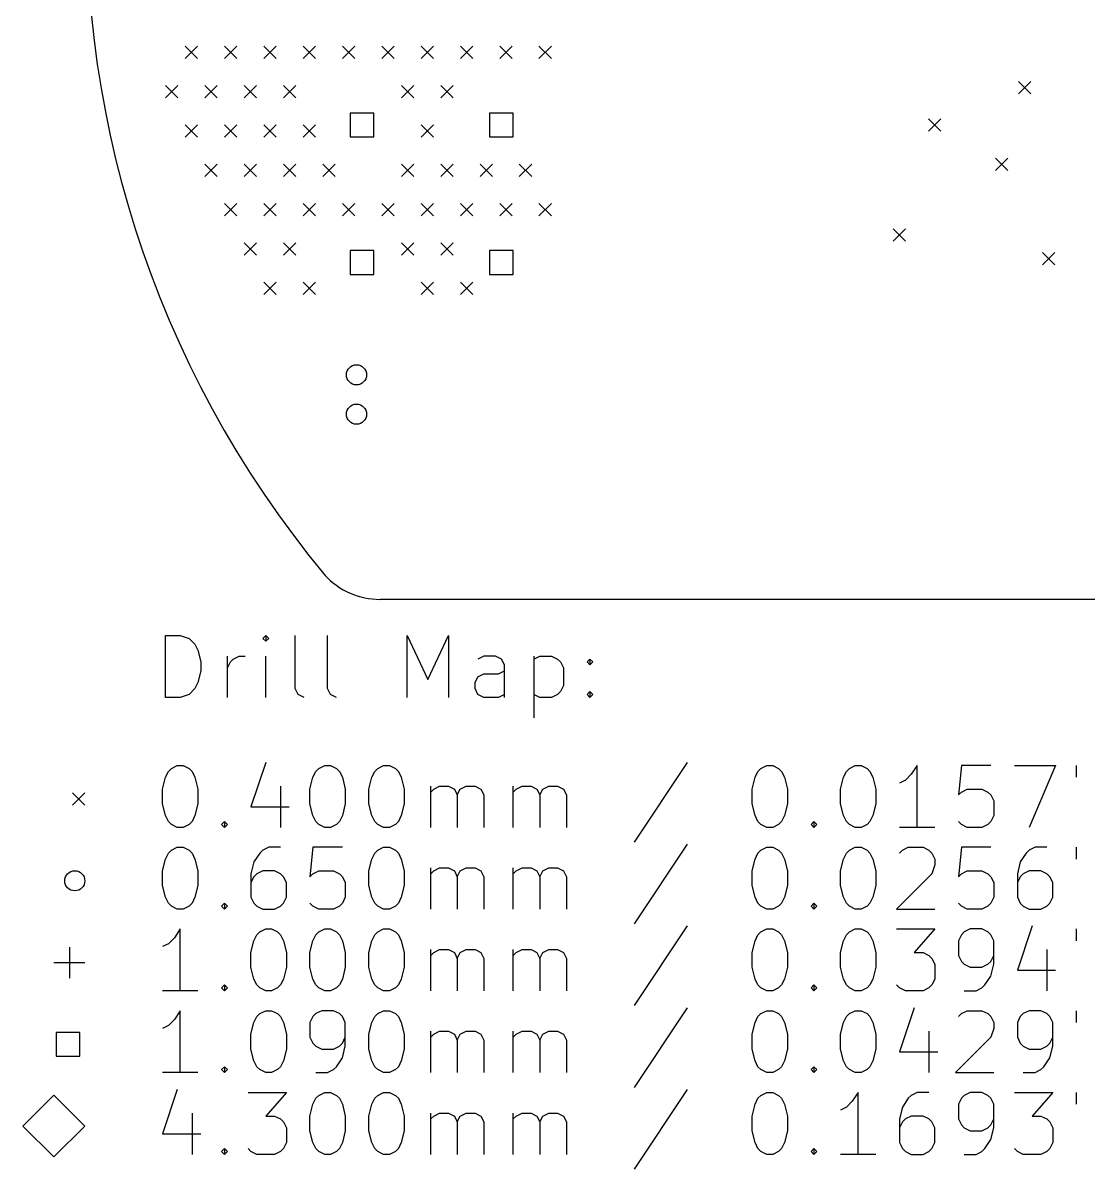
# Model space of a CAD drawing. Extents: x 113.9 to 183, y -111.9 to -37.6.
# Drawn here: x 113.94 to 148.35, y -111.63 to -74.61 of the extents above; entities that cross this region are included whole.
import ezdxf

# ---------------------------------------------------------------- set-up
doc = ezdxf.new("R2010")
doc.units = 0
doc.layers.add('BLACK', color=7, linetype='CONTINUOUS')

msp = doc.modelspace()

# ---------------------------------------------------------------- linework, layer by layer
at = {"layer": 'BLACK', "linetype": 'CONTINUOUS'}
for p, q in [((119.18, -75.365), (119.58, -75.765)), ((119.58, -75.365), (119.18, -75.765)), ((120.45, -75.365), (120.85, -75.765)), ((120.85, -75.365), (120.45, -75.765)), ((121.72, -75.365), (122.12, -75.765)), ((122.12, -75.365), (121.72, -75.765)), ((122.99, -75.365), (123.39, -75.765)), ((123.39, -75.365), (122.99, -75.765)), ((124.26, -75.365), (124.66, -75.765)), ((124.66, -75.365), (124.26, -75.765)), ((125.53, -75.365), (125.93, -75.765)), ((125.93, -75.365), (125.53, -75.765)), ((126.8, -75.365), (127.2, -75.765)), ((127.2, -75.365), (126.8, -75.765)), ((128.07, -75.365), (128.47, -75.765)), ((128.47, -75.365), (128.07, -75.765)), ((129.34, -75.365), (129.74, -75.765)), ((129.74, -75.365), (129.34, -75.765)), ((130.61, -75.365), (131.01, -75.765)), ((131.01, -75.365), (130.61, -75.765)), ((146.104, -76.508), (146.504, -76.908)), ((146.504, -76.508), (146.104, -76.908)), ((118.545, -76.635), (118.945, -77.035)), ((118.945, -76.635), (118.545, -77.035)), ((119.815, -76.635), (120.215, -77.035)), ((120.215, -76.635), (119.815, -77.035)), ((121.085, -76.635), (121.485, -77.035)), ((121.485, -76.635), (121.085, -77.035)), ((122.355, -76.635), (122.755, -77.035)), ((122.755, -76.635), (122.355, -77.035)), ((126.165, -76.635), (126.565, -77.035)), ((126.565, -76.635), (126.165, -77.035)), ((127.435, -76.635), (127.835, -77.035)), ((127.835, -76.635), (127.435, -77.035)), ((125.277617, -77.522873), (124.506863, -77.522873)), ((124.506863, -77.522873), (124.506863, -78.293627)), ((125.277617, -78.293627), (125.277617, -77.522873)), ((129.777617, -77.522873), (129.006863, -77.522873)), ((129.006863, -77.522873), (129.006863, -78.293627)), ((129.777617, -78.293627), (129.777617, -77.522873)), ((143.19824, -77.70825), (143.59824, -78.10825)), ((143.59824, -77.70825), (143.19824, -78.10825)), ((119.18, -77.905), (119.58, -78.305)), ((119.58, -77.905), (119.18, -78.305)), ((120.45, -77.905), (120.85, -78.305)), ((120.85, -77.905), (120.45, -78.305)), ((121.72, -77.905), (122.12, -78.305)), ((122.12, -77.905), (121.72, -78.305)), ((122.99, -77.905), (123.39, -78.305)), ((123.39, -77.905), (122.99, -78.305)), ((126.8, -77.905), (127.2, -78.305)), ((127.2, -77.905), (126.8, -78.305)), ((124.506863, -78.293627), (125.277617, -78.293627)), ((129.006863, -78.293627), (129.777617, -78.293627)), ((119.815, -79.175), (120.215, -79.575)), ((120.215, -79.175), (119.815, -79.575)), ((121.085, -79.175), (121.485, -79.575)), ((121.485, -79.175), (121.085, -79.575)), ((122.355, -79.175), (122.755, -79.575)), ((122.755, -79.175), (122.355, -79.575)), ((123.625, -79.175), (124.025, -79.575)), ((124.025, -79.175), (123.625, -79.575)), ((126.165, -79.175), (126.565, -79.575)), ((126.565, -79.175), (126.165, -79.575)), ((127.435, -79.175), (127.835, -79.575)), ((127.835, -79.175), (127.435, -79.575)), ((128.705, -79.175), (129.105, -79.575)), ((129.105, -79.175), (128.705, -79.575)), ((129.975, -79.175), (130.375, -79.575)), ((130.375, -79.175), (129.975, -79.575)), ((145.35724, -78.97825), (145.75724, -79.37825)), ((145.75724, -78.97825), (145.35724, -79.37825)), ((120.45, -80.445), (120.85, -80.845)), ((120.85, -80.445), (120.45, -80.845)), ((121.72, -80.445), (122.12, -80.845)), ((122.12, -80.445), (121.72, -80.845)), ((122.99, -80.445), (123.39, -80.845)), ((123.39, -80.445), (122.99, -80.845)), ((124.26, -80.445), (124.66, -80.845)), ((124.66, -80.445), (124.26, -80.845)), ((125.53, -80.445), (125.93, -80.845)), ((125.93, -80.445), (125.53, -80.845)), ((126.8, -80.445), (127.2, -80.845)), ((127.2, -80.445), (126.8, -80.845)), ((128.07, -80.445), (128.47, -80.845)), ((128.47, -80.445), (128.07, -80.845)), ((129.34, -80.445), (129.74, -80.845)), ((129.74, -80.445), (129.34, -80.845)), ((130.61, -80.445), (131.01, -80.845)), ((131.01, -80.445), (130.61, -80.845)), ((142.05524, -81.26425), (142.45524, -81.66425)), ((142.45524, -81.26425), (142.05524, -81.66425)), ((121.085, -81.715), (121.485, -82.115)), ((121.485, -81.715), (121.085, -82.115)), ((122.355, -81.715), (122.755, -82.115)), ((122.755, -81.715), (122.355, -82.115)), ((126.165, -81.715), (126.565, -82.115)), ((126.565, -81.715), (126.165, -82.115)), ((127.435, -81.715), (127.835, -82.115)), ((127.835, -81.715), (127.435, -82.115)), ((125.277617, -81.967873), (124.506863, -81.967873)), ((124.506863, -81.967873), (124.506863, -82.738627)), ((125.277617, -82.738627), (125.277617, -81.967873)), ((129.777617, -81.967873), (129.006863, -81.967873)), ((129.006863, -81.967873), (129.006863, -82.738627)), ((129.777617, -82.738627), (129.777617, -81.967873)), ((146.88124, -82.02625), (147.28124, -82.42625)), ((147.28124, -82.02625), (146.88124, -82.42625)), ((124.506863, -82.738627), (125.277617, -82.738627)), ((129.006863, -82.738627), (129.777617, -82.738627)), ((121.72, -82.985), (122.12, -83.385)), ((122.12, -82.985), (121.72, -83.385)), ((122.99, -82.985), (123.39, -83.385)), ((123.39, -82.985), (122.99, -83.385)), ((126.8, -82.985), (127.2, -83.385)), ((127.2, -82.985), (126.8, -83.385)), ((128.07, -82.985), (128.47, -83.385)), ((128.47, -82.985), (128.07, -83.385)), ((173.482, -93.231331), (125.476, -93.231331)), ((118.542919, -96.396169), (118.542919, -94.396169)), ((118.542919, -94.396169), (119.019109, -94.396169)), ((119.019109, -94.396169), (119.304824, -94.491407)), ((121.781014, -94.396169), (121.685776, -94.491407)), ((121.876252, -94.491407), (121.781014, -94.396169)), ((121.781014, -94.396169), (121.781014, -94.586645)), ((122.733395, -96.110454), (122.733395, -94.396169)), ((123.781014, -96.110454), (123.781014, -94.396169)), ((126.352443, -96.396169), (126.352443, -94.396169)), ((126.352443, -94.396169), (127.01911, -95.82474)), ((127.01911, -95.82474), (127.685776, -94.396169)), ((127.685776, -94.396169), (127.685776, -96.396169)), ((119.304824, -94.491407), (119.4953, -94.681883)), ((119.4953, -94.681883), (119.590538, -94.872359)), ((121.685776, -94.491407), (121.781014, -94.586645)), ((121.781014, -94.586645), (121.876252, -94.491407)), ((119.590538, -94.872359), (119.685776, -95.253311)), ((120.542919, -96.396169), (120.542919, -95.062835)), ((120.733395, -95.158073), (120.923871, -95.062835)), ((120.923871, -95.062835), (121.114348, -95.062835)), ((121.781014, -96.396169), (121.781014, -95.062835)), ((128.828633, -95.062835), (128.638157, -95.158073)), ((129.209586, -95.062835), (128.828633, -95.062835)), ((129.400062, -95.158073), (129.209586, -95.062835)), ((130.447681, -95.062835), (130.447681, -97.062835)), ((130.447681, -95.158073), (130.638157, -95.062835)), ((130.638157, -95.062835), (131.01911, -95.062835)), ((131.01911, -95.062835), (131.209586, -95.158073)), ((119.685776, -95.253311), (119.685776, -95.539026)), ((120.542919, -95.443788), (120.638157, -95.253311)), ((120.638157, -95.253311), (120.733395, -95.158073)), ((129.4953, -95.34855), (129.400062, -95.158073)), ((129.4953, -96.396169), (129.4953, -95.34855)), ((131.209586, -95.158073), (131.304824, -95.253311)), ((131.304824, -95.253311), (131.400062, -95.443788)), ((131.400062, -95.443788), (131.400062, -96.015216)), ((132.161967, -95.253311), (132.257205, -95.158073)), ((132.257205, -95.34855), (132.161967, -95.253311)), ((132.257205, -95.158073), (132.352443, -95.253311)), ((132.257205, -95.158073), (132.257205, -95.34855)), ((132.352443, -95.253311), (132.257205, -95.34855)), ((119.685776, -95.539026), (119.590538, -95.919978)), ((128.542919, -95.919978), (128.638157, -95.729502)), ((128.638157, -95.729502), (128.828633, -95.634264)), ((128.828633, -95.634264), (129.304824, -95.634264)), ((129.304824, -95.634264), (129.4953, -95.539026)), ((119.4953, -96.110454), (119.304824, -96.300931)), ((119.590538, -95.919978), (119.4953, -96.110454)), ((122.828633, -96.300931), (122.733395, -96.110454)), ((123.876252, -96.300931), (123.781014, -96.110454)), ((128.542919, -96.110454), (128.542919, -95.919978)), ((128.638157, -96.300931), (128.542919, -96.110454)), ((131.304824, -96.205692), (131.209586, -96.300931)), ((131.400062, -96.015216), (131.304824, -96.205692)), ((132.161967, -96.300931), (132.257205, -96.205692)), ((132.257205, -96.205692), (132.352443, -96.300931)), ((132.257205, -96.205692), (132.257205, -96.396169)), ((119.019109, -96.396169), (118.542919, -96.396169)), ((119.304824, -96.300931), (119.019109, -96.396169)), ((123.019109, -96.396169), (122.828633, -96.300931)), ((124.066728, -96.396169), (123.876252, -96.300931)), ((128.828633, -96.396169), (128.638157, -96.300931)), ((129.304824, -96.396169), (128.828633, -96.396169)), ((129.4953, -96.300931), (129.304824, -96.396169)), ((130.638157, -96.396169), (130.447681, -96.300931)), ((131.01911, -96.396169), (130.638157, -96.396169)), ((131.209586, -96.300931), (131.01911, -96.396169)), ((132.257205, -96.396169), (132.161967, -96.300931)), ((132.352443, -96.300931), (132.257205, -96.396169)), ((118.542919, -98.977121), (118.638157, -98.786645)), ((118.638157, -98.786645), (118.733395, -98.691407)), ((118.733395, -98.691407), (118.923871, -98.596169)), ((118.923871, -98.596169), (119.114348, -98.596169)), ((119.114348, -98.596169), (119.304824, -98.691407)), ((119.304824, -98.691407), (119.400062, -98.786645)), ((119.400062, -98.786645), (119.4953, -98.977121)), ((121.781014, -98.500931), (121.304824, -99.929502)), ((123.304824, -98.977121), (123.400062, -98.786645)), ((123.400062, -98.786645), (123.4953, -98.691407)), ((123.4953, -98.691407), (123.685776, -98.596169)), ((123.685776, -98.596169), (123.876253, -98.596169)), ((123.876253, -98.596169), (124.066729, -98.691407)), ((124.066729, -98.691407), (124.161967, -98.786645)), ((124.161967, -98.786645), (124.257205, -98.977121)), ((125.209586, -98.977121), (125.304824, -98.786645)), ((125.304824, -98.786645), (125.400062, -98.691407)), ((125.400062, -98.691407), (125.590538, -98.596169)), ((125.590538, -98.596169), (125.781015, -98.596169)), ((125.781015, -98.596169), (125.971491, -98.691407)), ((125.971491, -98.691407), (126.066729, -98.786645)), ((126.066729, -98.786645), (126.161967, -98.977121)), ((135.400063, -98.500931), (133.685778, -101.072359)), ((137.59054, -98.977121), (137.685778, -98.786645)), ((137.685778, -98.786645), (137.781016, -98.691407)), ((137.781016, -98.691407), (137.971492, -98.596169)), ((137.971492, -98.596169), (138.161969, -98.596169)), ((138.161969, -98.596169), (138.352445, -98.691407)), ((138.352445, -98.691407), (138.447683, -98.786645)), ((138.447683, -98.786645), (138.542921, -98.977121)), ((140.447683, -98.977121), (140.542921, -98.786645)), ((140.542921, -98.786645), (140.638159, -98.691407)), ((140.638159, -98.691407), (140.828635, -98.596169)), ((140.828635, -98.596169), (141.019112, -98.596169)), ((141.019112, -98.596169), (141.209588, -98.691407)), ((141.209588, -98.691407), (141.304826, -98.786645)), ((141.304826, -98.786645), (141.400064, -98.977121)), ((142.828635, -98.596169), (142.638159, -98.881883)), ((142.828635, -100.596169), (142.828635, -98.596169)), ((144.257207, -98.596169), (144.161969, -99.54855)), ((145.209588, -98.596169), (144.257207, -98.596169)), ((145.971493, -98.596169), (147.304826, -98.596169)), ((147.304826, -98.596169), (146.447683, -100.596169)), ((147.971493, -98.596169), (147.971493, -98.977121)), ((118.447681, -99.358073), (118.542919, -98.977121)), ((119.4953, -98.977121), (119.590538, -99.358073)), ((123.209586, -99.358073), (123.304824, -98.977121)), ((124.257205, -98.977121), (124.352443, -99.358073)), ((125.114348, -99.358073), (125.209586, -98.977121)), ((126.161967, -98.977121), (126.257205, -99.358073)), ((137.495302, -99.358073), (137.59054, -98.977121)), ((138.542921, -98.977121), (138.638159, -99.358073)), ((140.352445, -99.358073), (140.447683, -98.977121)), ((141.400064, -98.977121), (141.495302, -99.358073)), ((142.447683, -99.072359), (142.257207, -99.167597)), ((142.638159, -98.881883), (142.447683, -99.072359)), ((115.535151, -99.481331), (115.935151, -99.881331)), ((115.935151, -99.481331), (115.535151, -99.881331)), ((118.447681, -99.834264), (118.447681, -99.358073)), ((119.590538, -99.358073), (119.590538, -99.834264)), ((122.257205, -99.262835), (122.257205, -100.596169)), ((123.209586, -99.834264), (123.209586, -99.358073)), ((124.352443, -99.358073), (124.352443, -99.834264)), ((125.114348, -99.834264), (125.114348, -99.358073)), ((126.257205, -99.358073), (126.257205, -99.834264)), ((127.114348, -100.596169), (127.114348, -99.262835)), ((127.114348, -99.453311), (127.209586, -99.358073)), ((127.209586, -99.358073), (127.400062, -99.262835)), ((127.400062, -99.262835), (127.685777, -99.262835)), ((127.685777, -99.262835), (127.876253, -99.358073)), ((127.876253, -99.358073), (127.971491, -99.54855)), ((127.971491, -99.54855), (128.066729, -99.358073)), ((127.971491, -99.54855), (127.971491, -100.596169)), ((128.066729, -99.358073), (128.257205, -99.262835)), ((128.257205, -99.262835), (128.542919, -99.262835)), ((128.542919, -99.262835), (128.733396, -99.358073)), ((128.733396, -99.358073), (128.828634, -99.54855)), ((128.828634, -99.54855), (128.828634, -100.596169)), ((129.781015, -100.596169), (129.781015, -99.262835)), ((129.781015, -99.453311), (129.876253, -99.358073)), ((129.876253, -99.358073), (130.066729, -99.262835)), ((130.066729, -99.262835), (130.352444, -99.262835)), ((130.352444, -99.262835), (130.54292, -99.358073)), ((130.54292, -99.358073), (130.638158, -99.54855)), ((130.638158, -99.54855), (130.733396, -99.358073)), ((130.638158, -99.54855), (130.638158, -100.596169)), ((130.733396, -99.358073), (130.923872, -99.262835)), ((130.923872, -99.262835), (131.209586, -99.262835)), ((131.209586, -99.262835), (131.400063, -99.358073)), ((131.400063, -99.358073), (131.495301, -99.54855)), ((131.495301, -99.54855), (131.495301, -100.596169)), ((137.495302, -99.834264), (137.495302, -99.358073)), ((138.638159, -99.358073), (138.638159, -99.834264)), ((140.352445, -99.834264), (140.352445, -99.358073)), ((141.495302, -99.358073), (141.495302, -99.834264)), ((144.161969, -99.54855), (144.257207, -99.453311)), ((144.257207, -99.453311), (144.447683, -99.358073)), ((144.447683, -99.358073), (144.923874, -99.358073)), ((144.923874, -99.358073), (145.11435, -99.453311)), ((145.11435, -99.453311), (145.209588, -99.54855)), ((145.209588, -99.54855), (145.304826, -99.739026)), ((118.542919, -100.215216), (118.447681, -99.834264)), ((119.590538, -99.834264), (119.4953, -100.215216)), ((121.304824, -99.929502), (122.542919, -99.929502)), ((123.304824, -100.215216), (123.209586, -99.834264)), ((124.352443, -99.834264), (124.257205, -100.215216)), ((125.209586, -100.215216), (125.114348, -99.834264)), ((126.257205, -99.834264), (126.161967, -100.215216)), ((137.59054, -100.215216), (137.495302, -99.834264)), ((138.638159, -99.834264), (138.542921, -100.215216)), ((140.447683, -100.215216), (140.352445, -99.834264)), ((141.495302, -99.834264), (141.400064, -100.215216)), ((145.304826, -99.739026), (145.304826, -100.215216)), ((118.638157, -100.405692), (118.542919, -100.215216)), ((119.4953, -100.215216), (119.400062, -100.405692)), ((123.400062, -100.405692), (123.304824, -100.215216)), ((124.257205, -100.215216), (124.161967, -100.405692)), ((125.304824, -100.405692), (125.209586, -100.215216)), ((126.161967, -100.215216), (126.066729, -100.405692)), ((137.685778, -100.405692), (137.59054, -100.215216)), ((138.542921, -100.215216), (138.447683, -100.405692)), ((140.542921, -100.405692), (140.447683, -100.215216)), ((141.400064, -100.215216), (141.304826, -100.405692)), ((145.304826, -100.215216), (145.209588, -100.405692)), ((118.733395, -100.500931), (118.638157, -100.405692)), ((118.923871, -100.596169), (118.733395, -100.500931)), ((119.114348, -100.596169), (118.923871, -100.596169)), ((119.304824, -100.500931), (119.114348, -100.596169)), ((119.400062, -100.405692), (119.304824, -100.500931)), ((120.352443, -100.500931), (120.447681, -100.405692)), ((120.447681, -100.596169), (120.352443, -100.500931)), ((120.447681, -100.405692), (120.542919, -100.500931)), ((120.447681, -100.405692), (120.447681, -100.596169)), ((120.542919, -100.500931), (120.447681, -100.596169)), ((123.4953, -100.500931), (123.400062, -100.405692)), ((123.685776, -100.596169), (123.4953, -100.500931)), ((123.876253, -100.596169), (123.685776, -100.596169)), ((124.066729, -100.500931), (123.876253, -100.596169)), ((124.161967, -100.405692), (124.066729, -100.500931)), ((125.400062, -100.500931), (125.304824, -100.405692)), ((125.590538, -100.596169), (125.400062, -100.500931)), ((125.781015, -100.596169), (125.590538, -100.596169)), ((125.971491, -100.500931), (125.781015, -100.596169)), ((126.066729, -100.405692), (125.971491, -100.500931)), ((137.781016, -100.500931), (137.685778, -100.405692)), ((137.971492, -100.596169), (137.781016, -100.500931)), ((138.161969, -100.596169), (137.971492, -100.596169)), ((138.352445, -100.500931), (138.161969, -100.596169)), ((138.447683, -100.405692), (138.352445, -100.500931)), ((139.400064, -100.500931), (139.495302, -100.405692)), ((139.495302, -100.596169), (139.400064, -100.500931)), ((139.495302, -100.405692), (139.59054, -100.500931)), ((139.495302, -100.405692), (139.495302, -100.596169)), ((139.59054, -100.500931), (139.495302, -100.596169)), ((140.638159, -100.500931), (140.542921, -100.405692)), ((140.828635, -100.596169), (140.638159, -100.500931)), ((141.019112, -100.596169), (140.828635, -100.596169)), ((141.209588, -100.500931), (141.019112, -100.596169)), ((141.304826, -100.405692), (141.209588, -100.500931)), ((143.400064, -100.596169), (142.257207, -100.596169)), ((144.257207, -100.500931), (144.161969, -100.405692)), ((144.447683, -100.596169), (144.257207, -100.500931)), ((144.923874, -100.596169), (144.447683, -100.596169)), ((145.11435, -100.500931), (144.923874, -100.596169)), ((145.209588, -100.405692), (145.11435, -100.500931)), ((118.542919, -101.617121), (118.638157, -101.426645)), ((118.638157, -101.426645), (118.733395, -101.331407)), ((118.733395, -101.331407), (118.923871, -101.236169)), ((118.923871, -101.236169), (119.114348, -101.236169)), ((119.114348, -101.236169), (119.304824, -101.331407)), ((119.304824, -101.331407), (119.400062, -101.426645)), ((119.400062, -101.426645), (119.4953, -101.617121)), ((121.590538, -101.426645), (121.400062, -101.712359)), ((121.685776, -101.331407), (121.590538, -101.426645)), ((121.876252, -101.236169), (121.685776, -101.331407)), ((122.257205, -101.236169), (121.876252, -101.236169)), ((123.304824, -101.236169), (123.209586, -102.18855)), ((124.257205, -101.236169), (123.304824, -101.236169)), ((125.209586, -101.617121), (125.304824, -101.426645)), ((125.304824, -101.426645), (125.400062, -101.331407)), ((125.400062, -101.331407), (125.590538, -101.236169)), ((125.590538, -101.236169), (125.781015, -101.236169)), ((125.781015, -101.236169), (125.971491, -101.331407)), ((125.971491, -101.331407), (126.066729, -101.426645)), ((126.066729, -101.426645), (126.161967, -101.617121)), ((135.400063, -101.140931), (133.685778, -103.712359)), ((137.59054, -101.617121), (137.685778, -101.426645)), ((137.685778, -101.426645), (137.781016, -101.331407)), ((137.781016, -101.331407), (137.971492, -101.236169)), ((137.971492, -101.236169), (138.161969, -101.236169)), ((138.161969, -101.236169), (138.352445, -101.331407)), ((138.352445, -101.331407), (138.447683, -101.426645)), ((138.447683, -101.426645), (138.542921, -101.617121)), ((140.447683, -101.617121), (140.542921, -101.426645)), ((140.542921, -101.426645), (140.638159, -101.331407)), ((140.638159, -101.331407), (140.828635, -101.236169)), ((140.828635, -101.236169), (141.019112, -101.236169)), ((141.019112, -101.236169), (141.209588, -101.331407)), ((141.209588, -101.331407), (141.304826, -101.426645)), ((141.304826, -101.426645), (141.400064, -101.617121)), ((142.257207, -101.426645), (142.352445, -101.331407)), ((142.352445, -101.331407), (142.542921, -101.236169)), ((142.542921, -101.236169), (143.019112, -101.236169)), ((143.019112, -101.236169), (143.209588, -101.331407)), ((143.209588, -101.331407), (143.304826, -101.426645)), ((143.304826, -101.426645), (143.400064, -101.617121)), ((144.257207, -101.236169), (144.161969, -102.18855)), ((145.209588, -101.236169), (144.257207, -101.236169)), ((146.352445, -101.426645), (146.161969, -101.712359)), ((146.447683, -101.331407), (146.352445, -101.426645)), ((146.638159, -101.236169), (146.447683, -101.331407)), ((147.019112, -101.236169), (146.638159, -101.236169)), ((147.971493, -101.236169), (147.971493, -101.617121)), ((118.447681, -101.998073), (118.542919, -101.617121)), ((119.4953, -101.617121), (119.590538, -101.998073)), ((121.400062, -101.712359), (121.304824, -102.093311)), ((125.114348, -101.998073), (125.209586, -101.617121)), ((126.161967, -101.617121), (126.257205, -101.998073)), ((137.495302, -101.998073), (137.59054, -101.617121)), ((138.542921, -101.617121), (138.638159, -101.998073)), ((140.352445, -101.998073), (140.447683, -101.617121)), ((141.400064, -101.617121), (141.495302, -101.998073)), ((143.400064, -101.617121), (143.400064, -101.807597)), ((146.161969, -101.712359), (146.066731, -102.093311)), ((118.447681, -102.474264), (118.447681, -101.998073)), ((119.590538, -101.998073), (119.590538, -102.474264)), ((121.304824, -102.093311), (121.304824, -102.855216)), ((121.4953, -102.093311), (121.400062, -102.18855)), ((121.685776, -101.998073), (121.4953, -102.093311)), ((122.066729, -101.998073), (121.685776, -101.998073)), ((122.257205, -102.093311), (122.066729, -101.998073)), ((122.352443, -102.18855), (122.257205, -102.093311)), ((123.209586, -102.18855), (123.304824, -102.093311)), ((123.304824, -102.093311), (123.4953, -101.998073)), ((123.4953, -101.998073), (123.971491, -101.998073)), ((123.971491, -101.998073), (124.161967, -102.093311)), ((124.161967, -102.093311), (124.257205, -102.18855)), ((125.114348, -102.474264), (125.114348, -101.998073)), ((126.257205, -101.998073), (126.257205, -102.474264)), ((127.114348, -103.236169), (127.114348, -101.902835)), ((127.114348, -102.093311), (127.209586, -101.998073)), ((127.209586, -101.998073), (127.400062, -101.902835)), ((127.400062, -101.902835), (127.685777, -101.902835)), ((127.685777, -101.902835), (127.876253, -101.998073)), ((127.876253, -101.998073), (127.971491, -102.18855)), ((127.971491, -102.18855), (128.066729, -101.998073)), ((128.066729, -101.998073), (128.257205, -101.902835)), ((128.257205, -101.902835), (128.542919, -101.902835)), ((128.542919, -101.902835), (128.733396, -101.998073)), ((128.733396, -101.998073), (128.828634, -102.18855)), ((129.781015, -103.236169), (129.781015, -101.902835)), ((129.781015, -102.093311), (129.876253, -101.998073)), ((129.876253, -101.998073), (130.066729, -101.902835)), ((130.066729, -101.902835), (130.352444, -101.902835)), ((130.352444, -101.902835), (130.54292, -101.998073)), ((130.54292, -101.998073), (130.638158, -102.18855)), ((130.638158, -102.18855), (130.733396, -101.998073)), ((130.733396, -101.998073), (130.923872, -101.902835)), ((130.923872, -101.902835), (131.209586, -101.902835)), ((131.209586, -101.902835), (131.400063, -101.998073)), ((131.400063, -101.998073), (131.495301, -102.18855)), ((137.495302, -102.474264), (137.495302, -101.998073)), ((138.638159, -101.998073), (138.638159, -102.474264)), ((140.352445, -102.474264), (140.352445, -101.998073)), ((141.495302, -101.998073), (141.495302, -102.474264)), ((143.304826, -102.093311), (142.161969, -103.236169)), ((143.400064, -101.807597), (143.304826, -102.093311)), ((144.161969, -102.18855), (144.257207, -102.093311)), ((144.257207, -102.093311), (144.447683, -101.998073)), ((144.447683, -101.998073), (144.923874, -101.998073)), ((144.923874, -101.998073), (145.11435, -102.093311)), ((145.11435, -102.093311), (145.209588, -102.18855)), ((146.066731, -102.093311), (146.066731, -102.855216)), ((146.257207, -102.093311), (146.161969, -102.18855)), ((146.447683, -101.998073), (146.257207, -102.093311)), ((146.828636, -101.998073), (146.447683, -101.998073)), ((147.019112, -102.093311), (146.828636, -101.998073)), ((147.11435, -102.18855), (147.019112, -102.093311)), ((118.542919, -102.855216), (118.447681, -102.474264)), ((119.590538, -102.474264), (119.4953, -102.855216)), ((121.400062, -102.18855), (121.304824, -102.379026)), ((122.447681, -102.379026), (122.352443, -102.18855)), ((122.447681, -102.855216), (122.447681, -102.379026)), ((124.257205, -102.18855), (124.352443, -102.379026)), ((124.352443, -102.379026), (124.352443, -102.855216)), ((125.209586, -102.855216), (125.114348, -102.474264)), ((126.257205, -102.474264), (126.161967, -102.855216)), ((127.971491, -102.18855), (127.971491, -103.236169)), ((128.828634, -102.18855), (128.828634, -103.236169)), ((130.638158, -102.18855), (130.638158, -103.236169)), ((131.495301, -102.18855), (131.495301, -103.236169)), ((137.59054, -102.855216), (137.495302, -102.474264)), ((138.638159, -102.474264), (138.542921, -102.855216)), ((140.447683, -102.855216), (140.352445, -102.474264)), ((141.495302, -102.474264), (141.400064, -102.855216)), ((145.209588, -102.18855), (145.304826, -102.379026)), ((145.304826, -102.379026), (145.304826, -102.855216)), ((146.161969, -102.18855), (146.066731, -102.379026)), ((147.209588, -102.379026), (147.11435, -102.18855)), ((147.209588, -102.855216), (147.209588, -102.379026)), ((118.638157, -103.045692), (118.542919, -102.855216)), ((119.4953, -102.855216), (119.400062, -103.045692)), ((121.304824, -102.855216), (121.400062, -103.045692)), ((122.352443, -103.045692), (122.447681, -102.855216)), ((124.352443, -102.855216), (124.257205, -103.045692)), ((125.304824, -103.045692), (125.209586, -102.855216)), ((126.161967, -102.855216), (126.066729, -103.045692)), ((137.685778, -103.045692), (137.59054, -102.855216)), ((138.542921, -102.855216), (138.447683, -103.045692)), ((140.542921, -103.045692), (140.447683, -102.855216)), ((141.400064, -102.855216), (141.304826, -103.045692)), ((145.304826, -102.855216), (145.209588, -103.045692)), ((146.066731, -102.855216), (146.161969, -103.045692)), ((147.11435, -103.045692), (147.209588, -102.855216)), ((118.733395, -103.140931), (118.638157, -103.045692)), ((118.923871, -103.236169), (118.733395, -103.140931)), ((119.114348, -103.236169), (118.923871, -103.236169)), ((119.304824, -103.140931), (119.114348, -103.236169)), ((119.400062, -103.045692), (119.304824, -103.140931)), ((120.352443, -103.140931), (120.447681, -103.045692)), ((120.447681, -103.236169), (120.352443, -103.140931)), ((120.447681, -103.045692), (120.542919, -103.140931)), ((120.447681, -103.045692), (120.447681, -103.236169)), ((120.542919, -103.140931), (120.447681, -103.236169)), ((121.400062, -103.045692), (121.4953, -103.140931)), ((121.4953, -103.140931), (121.685776, -103.236169)), ((121.685776, -103.236169), (122.066729, -103.236169)), ((122.066729, -103.236169), (122.257205, -103.140931)), ((122.257205, -103.140931), (122.352443, -103.045692)), ((123.304824, -103.140931), (123.209586, -103.045692)), ((123.4953, -103.236169), (123.304824, -103.140931)), ((123.971491, -103.236169), (123.4953, -103.236169)), ((124.161967, -103.140931), (123.971491, -103.236169)), ((124.257205, -103.045692), (124.161967, -103.140931)), ((125.400062, -103.140931), (125.304824, -103.045692)), ((125.590538, -103.236169), (125.400062, -103.140931)), ((125.781015, -103.236169), (125.590538, -103.236169)), ((125.971491, -103.140931), (125.781015, -103.236169)), ((126.066729, -103.045692), (125.971491, -103.140931)), ((137.781016, -103.140931), (137.685778, -103.045692)), ((137.971492, -103.236169), (137.781016, -103.140931)), ((138.161969, -103.236169), (137.971492, -103.236169)), ((138.352445, -103.140931), (138.161969, -103.236169)), ((138.447683, -103.045692), (138.352445, -103.140931)), ((139.400064, -103.140931), (139.495302, -103.045692)), ((139.495302, -103.236169), (139.400064, -103.140931)), ((139.495302, -103.045692), (139.59054, -103.140931)), ((139.495302, -103.045692), (139.495302, -103.236169)), ((139.59054, -103.140931), (139.495302, -103.236169)), ((140.638159, -103.140931), (140.542921, -103.045692)), ((140.828635, -103.236169), (140.638159, -103.140931)), ((141.019112, -103.236169), (140.828635, -103.236169)), ((141.209588, -103.140931), (141.019112, -103.236169)), ((141.304826, -103.045692), (141.209588, -103.140931)), ((142.161969, -103.236169), (143.400064, -103.236169)), ((144.257207, -103.140931), (144.161969, -103.045692)), ((144.447683, -103.236169), (144.257207, -103.140931)), ((144.923874, -103.236169), (144.447683, -103.236169)), ((145.11435, -103.140931), (144.923874, -103.236169)), ((145.209588, -103.045692), (145.11435, -103.140931)), ((146.161969, -103.045692), (146.257207, -103.140931)), ((146.257207, -103.140931), (146.447683, -103.236169)), ((146.447683, -103.236169), (146.828636, -103.236169)), ((146.828636, -103.236169), (147.019112, -103.140931)), ((147.019112, -103.140931), (147.11435, -103.045692)), ((119.019109, -103.876169), (118.828633, -104.161883)), ((119.019109, -105.876169), (119.019109, -103.876169)), ((121.4953, -104.066645), (121.590538, -103.971407)), ((121.590538, -103.971407), (121.781014, -103.876169)), ((121.781014, -103.876169), (121.971491, -103.876169)), ((121.971491, -103.876169), (122.161967, -103.971407)), ((122.161967, -103.971407), (122.257205, -104.066645)), ((123.400062, -104.066645), (123.4953, -103.971407)), ((123.4953, -103.971407), (123.685776, -103.876169)), ((123.685776, -103.876169), (123.876253, -103.876169)), ((123.876253, -103.876169), (124.066729, -103.971407)), ((124.066729, -103.971407), (124.161967, -104.066645)), ((125.304824, -104.066645), (125.400062, -103.971407)), ((125.400062, -103.971407), (125.590538, -103.876169)), ((125.590538, -103.876169), (125.781015, -103.876169)), ((125.781015, -103.876169), (125.971491, -103.971407)), ((125.971491, -103.971407), (126.066729, -104.066645)), ((135.400063, -103.780931), (133.685778, -106.352359)), ((137.685778, -104.066645), (137.781016, -103.971407)), ((137.781016, -103.971407), (137.971492, -103.876169)), ((137.971492, -103.876169), (138.161969, -103.876169)), ((138.161969, -103.876169), (138.352445, -103.971407)), ((138.352445, -103.971407), (138.447683, -104.066645)), ((140.542921, -104.066645), (140.638159, -103.971407)), ((140.638159, -103.971407), (140.828635, -103.876169)), ((140.828635, -103.876169), (141.019112, -103.876169)), ((141.019112, -103.876169), (141.209588, -103.971407)), ((141.209588, -103.971407), (141.304826, -104.066645)), ((142.161969, -103.876169), (143.400064, -103.876169)), ((143.400064, -103.876169), (142.733397, -104.638073)), ((144.352445, -103.971407), (144.257207, -104.066645)), ((144.542921, -103.876169), (144.352445, -103.971407)), ((144.923874, -103.876169), (144.542921, -103.876169)), ((145.11435, -103.971407), (144.923874, -103.876169)), ((145.209588, -104.066645), (145.11435, -103.971407)), ((146.542921, -103.780931), (146.066731, -105.209502)), ((147.971493, -103.876169), (147.971493, -104.257121)), ((118.638157, -104.352359), (118.447681, -104.447597)), ((118.828633, -104.161883), (118.638157, -104.352359)), ((121.304824, -104.638073), (121.400062, -104.257121)), ((121.400062, -104.257121), (121.4953, -104.066645)), ((122.257205, -104.066645), (122.352443, -104.257121)), ((122.352443, -104.257121), (122.447681, -104.638073)), ((123.209586, -104.638073), (123.304824, -104.257121)), ((123.304824, -104.257121), (123.400062, -104.066645)), ((124.161967, -104.066645), (124.257205, -104.257121)), ((124.257205, -104.257121), (124.352443, -104.638073)), ((125.114348, -104.638073), (125.209586, -104.257121)), ((125.209586, -104.257121), (125.304824, -104.066645)), ((126.066729, -104.066645), (126.161967, -104.257121)), ((126.161967, -104.257121), (126.257205, -104.638073)), ((137.495302, -104.638073), (137.59054, -104.257121)), ((137.59054, -104.257121), (137.685778, -104.066645)), ((138.447683, -104.066645), (138.542921, -104.257121)), ((138.542921, -104.257121), (138.638159, -104.638073)), ((140.352445, -104.638073), (140.447683, -104.257121)), ((140.447683, -104.257121), (140.542921, -104.066645)), ((141.304826, -104.066645), (141.400064, -104.257121)), ((141.400064, -104.257121), (141.495302, -104.638073)), ((144.257207, -104.066645), (144.161969, -104.257121)), ((144.161969, -104.257121), (144.161969, -104.733311)), ((145.304826, -104.257121), (145.209588, -104.066645)), ((145.304826, -105.019026), (145.304826, -104.257121)), ((115.435151, -104.461331), (115.435151, -105.461331)), ((121.304824, -105.114264), (121.304824, -104.638073)), ((122.447681, -104.638073), (122.447681, -105.114264)), ((123.209586, -105.114264), (123.209586, -104.638073)), ((124.352443, -104.638073), (124.352443, -105.114264)), ((125.114348, -105.114264), (125.114348, -104.638073)), ((126.257205, -104.638073), (126.257205, -105.114264)), ((127.114348, -105.876169), (127.114348, -104.542835)), ((127.114348, -104.733311), (127.209586, -104.638073)), ((127.209586, -104.638073), (127.400062, -104.542835)), ((127.400062, -104.542835), (127.685777, -104.542835)), ((127.685777, -104.542835), (127.876253, -104.638073)), ((127.876253, -104.638073), (127.971491, -104.82855)), ((127.971491, -104.82855), (128.066729, -104.638073)), ((128.066729, -104.638073), (128.257205, -104.542835)), ((128.257205, -104.542835), (128.542919, -104.542835)), ((128.542919, -104.542835), (128.733396, -104.638073)), ((128.733396, -104.638073), (128.828634, -104.82855)), ((129.781015, -105.876169), (129.781015, -104.542835)), ((129.781015, -104.733311), (129.876253, -104.638073)), ((129.876253, -104.638073), (130.066729, -104.542835)), ((130.066729, -104.542835), (130.352444, -104.542835)), ((130.352444, -104.542835), (130.54292, -104.638073)), ((130.54292, -104.638073), (130.638158, -104.82855)), ((130.638158, -104.82855), (130.733396, -104.638073)), ((130.733396, -104.638073), (130.923872, -104.542835)), ((130.923872, -104.542835), (131.209586, -104.542835)), ((131.209586, -104.542835), (131.400063, -104.638073)), ((131.400063, -104.638073), (131.495301, -104.82855)), ((137.495302, -105.114264), (137.495302, -104.638073)), ((138.638159, -104.638073), (138.638159, -105.114264)), ((140.352445, -105.114264), (140.352445, -104.638073)), ((141.495302, -104.638073), (141.495302, -105.114264)), ((142.733397, -104.638073), (143.019112, -104.638073)), ((143.019112, -104.638073), (143.209588, -104.733311)), ((143.209588, -104.733311), (143.304826, -104.82855)), ((144.161969, -104.733311), (144.257207, -104.923788)), ((145.209588, -104.923788), (145.304826, -104.733311)), ((147.019112, -104.542835), (147.019112, -105.876169)), ((114.935151, -104.961331), (115.935151, -104.961331)), ((121.400062, -105.495216), (121.304824, -105.114264)), ((122.447681, -105.114264), (122.352443, -105.495216)), ((123.304824, -105.495216), (123.209586, -105.114264)), ((124.352443, -105.114264), (124.257205, -105.495216)), ((125.209586, -105.495216), (125.114348, -105.114264)), ((126.257205, -105.114264), (126.161967, -105.495216)), ((127.971491, -104.82855), (127.971491, -105.876169)), ((128.828634, -104.82855), (128.828634, -105.876169)), ((130.638158, -104.82855), (130.638158, -105.876169)), ((131.495301, -104.82855), (131.495301, -105.876169)), ((137.59054, -105.495216), (137.495302, -105.114264)), ((138.638159, -105.114264), (138.542921, -105.495216)), ((140.447683, -105.495216), (140.352445, -105.114264)), ((141.495302, -105.114264), (141.400064, -105.495216)), ((143.304826, -104.82855), (143.400064, -105.019026)), ((143.400064, -105.019026), (143.400064, -105.495216)), ((144.257207, -104.923788), (144.352445, -105.019026)), ((144.352445, -105.019026), (144.542921, -105.114264)), ((144.542921, -105.114264), (144.923874, -105.114264)), ((144.923874, -105.114264), (145.11435, -105.019026)), ((145.11435, -105.019026), (145.209588, -104.923788)), ((145.209588, -105.399978), (145.304826, -105.019026)), ((121.4953, -105.685692), (121.400062, -105.495216)), ((122.352443, -105.495216), (122.257205, -105.685692)), ((123.400062, -105.685692), (123.304824, -105.495216)), ((124.257205, -105.495216), (124.161967, -105.685692)), ((125.304824, -105.685692), (125.209586, -105.495216)), ((126.161967, -105.495216), (126.066729, -105.685692)), ((137.685778, -105.685692), (137.59054, -105.495216)), ((138.542921, -105.495216), (138.447683, -105.685692)), ((140.542921, -105.685692), (140.447683, -105.495216)), ((141.400064, -105.495216), (141.304826, -105.685692)), ((143.400064, -105.495216), (143.304826, -105.685692)), ((145.019112, -105.685692), (145.209588, -105.399978)), ((146.066731, -105.209502), (147.304826, -105.209502)), ((119.590538, -105.876169), (118.447681, -105.876169)), ((120.352443, -105.780931), (120.447681, -105.685692)), ((120.447681, -105.876169), (120.352443, -105.780931)), ((120.447681, -105.685692), (120.542919, -105.780931)), ((120.447681, -105.685692), (120.447681, -105.876169)), ((120.542919, -105.780931), (120.447681, -105.876169)), ((121.590538, -105.780931), (121.4953, -105.685692)), ((121.781014, -105.876169), (121.590538, -105.780931)), ((121.971491, -105.876169), (121.781014, -105.876169)), ((122.161967, -105.780931), (121.971491, -105.876169)), ((122.257205, -105.685692), (122.161967, -105.780931)), ((123.4953, -105.780931), (123.400062, -105.685692)), ((123.685776, -105.876169), (123.4953, -105.780931)), ((123.876253, -105.876169), (123.685776, -105.876169)), ((124.066729, -105.780931), (123.876253, -105.876169)), ((124.161967, -105.685692), (124.066729, -105.780931)), ((125.400062, -105.780931), (125.304824, -105.685692)), ((125.590538, -105.876169), (125.400062, -105.780931)), ((125.781015, -105.876169), (125.590538, -105.876169)), ((125.971491, -105.780931), (125.781015, -105.876169)), ((126.066729, -105.685692), (125.971491, -105.780931)), ((137.781016, -105.780931), (137.685778, -105.685692)), ((137.971492, -105.876169), (137.781016, -105.780931)), ((138.161969, -105.876169), (137.971492, -105.876169)), ((138.352445, -105.780931), (138.161969, -105.876169)), ((138.447683, -105.685692), (138.352445, -105.780931)), ((139.400064, -105.780931), (139.495302, -105.685692)), ((139.495302, -105.876169), (139.400064, -105.780931)), ((139.495302, -105.685692), (139.59054, -105.780931)), ((139.495302, -105.685692), (139.495302, -105.876169)), ((139.59054, -105.780931), (139.495302, -105.876169)), ((140.638159, -105.780931), (140.542921, -105.685692)), ((140.828635, -105.876169), (140.638159, -105.780931)), ((141.019112, -105.876169), (140.828635, -105.876169)), ((141.209588, -105.780931), (141.019112, -105.876169)), ((141.304826, -105.685692), (141.209588, -105.780931)), ((142.257207, -105.780931), (142.161969, -105.685692)), ((142.447683, -105.876169), (142.257207, -105.780931)), ((143.019112, -105.876169), (142.447683, -105.876169)), ((143.209588, -105.780931), (143.019112, -105.876169)), ((143.304826, -105.685692), (143.209588, -105.780931)), ((144.352445, -105.876169), (144.733397, -105.876169)), ((144.733397, -105.876169), (144.923874, -105.780931)), ((144.923874, -105.780931), (145.019112, -105.685692)), ((119.019109, -106.516169), (118.828633, -106.801883)), ((119.019109, -108.516169), (119.019109, -106.516169)), ((121.4953, -106.706645), (121.590538, -106.611407)), ((121.590538, -106.611407), (121.781014, -106.516169)), ((121.781014, -106.516169), (121.971491, -106.516169)), ((121.971491, -106.516169), (122.161967, -106.611407)), ((122.161967, -106.611407), (122.257205, -106.706645)), ((123.400062, -106.611407), (123.304824, -106.706645)), ((123.590538, -106.516169), (123.400062, -106.611407)), ((123.971491, -106.516169), (123.590538, -106.516169)), ((124.161967, -106.611407), (123.971491, -106.516169)), ((124.257205, -106.706645), (124.161967, -106.611407)), ((125.304824, -106.706645), (125.400062, -106.611407)), ((125.400062, -106.611407), (125.590538, -106.516169)), ((125.590538, -106.516169), (125.781015, -106.516169)), ((125.781015, -106.516169), (125.971491, -106.611407)), ((125.971491, -106.611407), (126.066729, -106.706645)), ((135.400063, -106.420931), (133.685778, -108.992359)), ((137.685778, -106.706645), (137.781016, -106.611407)), ((137.781016, -106.611407), (137.971492, -106.516169)), ((137.971492, -106.516169), (138.161969, -106.516169)), ((138.161969, -106.516169), (138.352445, -106.611407)), ((138.352445, -106.611407), (138.447683, -106.706645)), ((140.542921, -106.706645), (140.638159, -106.611407)), ((140.638159, -106.611407), (140.828635, -106.516169)), ((140.828635, -106.516169), (141.019112, -106.516169)), ((141.019112, -106.516169), (141.209588, -106.611407)), ((141.209588, -106.611407), (141.304826, -106.706645)), ((142.733397, -106.420931), (142.257207, -107.849502)), ((144.161969, -106.706645), (144.257207, -106.611407)), ((144.257207, -106.611407), (144.447683, -106.516169)), ((144.447683, -106.516169), (144.923874, -106.516169)), ((144.923874, -106.516169), (145.11435, -106.611407)), ((145.11435, -106.611407), (145.209588, -106.706645)), ((146.257207, -106.611407), (146.161969, -106.706645)), ((146.447683, -106.516169), (146.257207, -106.611407)), ((146.828636, -106.516169), (146.447683, -106.516169)), ((147.019112, -106.611407), (146.828636, -106.516169)), ((147.11435, -106.706645), (147.019112, -106.611407)), ((147.971493, -106.516169), (147.971493, -106.897121)), ((118.828633, -106.801883), (118.638157, -106.992359)), ((121.304824, -107.278073), (121.400062, -106.897121)), ((121.400062, -106.897121), (121.4953, -106.706645)), ((122.257205, -106.706645), (122.352443, -106.897121)), ((122.352443, -106.897121), (122.447681, -107.278073)), ((123.304824, -106.706645), (123.209586, -106.897121)), ((123.209586, -106.897121), (123.209586, -107.373311)), ((124.352443, -106.897121), (124.257205, -106.706645)), ((124.352443, -107.659026), (124.352443, -106.897121)), ((125.114348, -107.278073), (125.209586, -106.897121)), ((125.209586, -106.897121), (125.304824, -106.706645)), ((126.066729, -106.706645), (126.161967, -106.897121)), ((126.161967, -106.897121), (126.257205, -107.278073)), ((137.495302, -107.278073), (137.59054, -106.897121)), ((137.59054, -106.897121), (137.685778, -106.706645)), ((138.447683, -106.706645), (138.542921, -106.897121)), ((138.542921, -106.897121), (138.638159, -107.278073)), ((140.352445, -107.278073), (140.447683, -106.897121)), ((140.447683, -106.897121), (140.542921, -106.706645)), ((141.304826, -106.706645), (141.400064, -106.897121)), ((141.400064, -106.897121), (141.495302, -107.278073)), ((145.209588, -106.706645), (145.304826, -106.897121)), ((145.304826, -106.897121), (145.304826, -107.087597)), ((146.161969, -106.706645), (146.066731, -106.897121)), ((146.066731, -106.897121), (146.066731, -107.373311)), ((147.209588, -106.897121), (147.11435, -106.706645)), ((147.209588, -107.659026), (147.209588, -106.897121)), ((115.775528, -107.215954), (115.004774, -107.215954)), ((115.004774, -107.215954), (115.004774, -107.986708)), ((115.775528, -107.986708), (115.775528, -107.215954)), ((118.638157, -106.992359), (118.447681, -107.087597)), ((121.304824, -107.754264), (121.304824, -107.278073)), ((122.447681, -107.278073), (122.447681, -107.754264)), ((125.114348, -107.754264), (125.114348, -107.278073)), ((126.257205, -107.278073), (126.257205, -107.754264)), ((127.114348, -108.516169), (127.114348, -107.182835)), ((127.114348, -107.373311), (127.209586, -107.278073)), ((127.209586, -107.278073), (127.400062, -107.182835)), ((127.400062, -107.182835), (127.685777, -107.182835)), ((127.685777, -107.182835), (127.876253, -107.278073)), ((127.876253, -107.278073), (127.971491, -107.46855)), ((127.971491, -107.46855), (128.066729, -107.278073)), ((128.066729, -107.278073), (128.257205, -107.182835)), ((128.257205, -107.182835), (128.542919, -107.182835)), ((128.542919, -107.182835), (128.733396, -107.278073)), ((128.733396, -107.278073), (128.828634, -107.46855)), ((129.781015, -108.516169), (129.781015, -107.182835)), ((129.781015, -107.373311), (129.876253, -107.278073)), ((129.876253, -107.278073), (130.066729, -107.182835)), ((130.066729, -107.182835), (130.352444, -107.182835)), ((130.352444, -107.182835), (130.54292, -107.278073)), ((130.54292, -107.278073), (130.638158, -107.46855)), ((130.638158, -107.46855), (130.733396, -107.278073)), ((130.733396, -107.278073), (130.923872, -107.182835)), ((130.923872, -107.182835), (131.209586, -107.182835)), ((131.209586, -107.182835), (131.400063, -107.278073)), ((131.400063, -107.278073), (131.495301, -107.46855)), ((137.495302, -107.754264), (137.495302, -107.278073)), ((138.638159, -107.278073), (138.638159, -107.754264)), ((140.352445, -107.754264), (140.352445, -107.278073)), ((141.495302, -107.278073), (141.495302, -107.754264)), ((143.209588, -107.182835), (143.209588, -108.516169)), ((145.304826, -107.087597), (145.209588, -107.373311)), ((123.209586, -107.373311), (123.304824, -107.563788)), ((123.304824, -107.563788), (123.400062, -107.659026)), ((123.400062, -107.659026), (123.590538, -107.754264)), ((123.971491, -107.754264), (124.161967, -107.659026)), ((124.161967, -107.659026), (124.257205, -107.563788)), ((124.257205, -107.563788), (124.352443, -107.373311)), ((124.257205, -108.039978), (124.352443, -107.659026)), ((127.971491, -107.46855), (127.971491, -108.516169)), ((128.828634, -107.46855), (128.828634, -108.516169)), ((130.638158, -107.46855), (130.638158, -108.516169)), ((131.495301, -107.46855), (131.495301, -108.516169)), ((145.209588, -107.373311), (144.066731, -108.516169)), ((146.066731, -107.373311), (146.161969, -107.563788)), ((146.161969, -107.563788), (146.257207, -107.659026)), ((146.257207, -107.659026), (146.447683, -107.754264)), ((146.828636, -107.754264), (147.019112, -107.659026)), ((147.019112, -107.659026), (147.11435, -107.563788)), ((147.11435, -107.563788), (147.209588, -107.373311)), ((147.11435, -108.039978), (147.209588, -107.659026)), ((115.004774, -107.986708), (115.775528, -107.986708)), ((121.400062, -108.135216), (121.304824, -107.754264)), ((122.447681, -107.754264), (122.352443, -108.135216)), ((123.590538, -107.754264), (123.971491, -107.754264)), ((124.066729, -108.325692), (124.257205, -108.039978)), ((125.209586, -108.135216), (125.114348, -107.754264)), ((126.257205, -107.754264), (126.161967, -108.135216)), ((137.59054, -108.135216), (137.495302, -107.754264)), ((138.638159, -107.754264), (138.542921, -108.135216)), ((140.447683, -108.135216), (140.352445, -107.754264)), ((141.495302, -107.754264), (141.400064, -108.135216)), ((142.257207, -107.849502), (143.495302, -107.849502)), ((146.447683, -107.754264), (146.828636, -107.754264)), ((146.923874, -108.325692), (147.11435, -108.039978)), ((120.352443, -108.420931), (120.447681, -108.325692)), ((120.447681, -108.516169), (120.352443, -108.420931)), ((120.447681, -108.325692), (120.542919, -108.420931)), ((120.447681, -108.325692), (120.447681, -108.516169)), ((120.542919, -108.420931), (120.447681, -108.516169)), ((121.4953, -108.325692), (121.400062, -108.135216)), ((121.590538, -108.420931), (121.4953, -108.325692)), ((121.781014, -108.516169), (121.590538, -108.420931)), ((122.161967, -108.420931), (121.971491, -108.516169)), ((122.257205, -108.325692), (122.161967, -108.420931)), ((122.352443, -108.135216), (122.257205, -108.325692)), ((123.781014, -108.516169), (123.971491, -108.420931)), ((123.971491, -108.420931), (124.066729, -108.325692)), ((125.304824, -108.325692), (125.209586, -108.135216)), ((125.400062, -108.420931), (125.304824, -108.325692)), ((125.590538, -108.516169), (125.400062, -108.420931)), ((125.971491, -108.420931), (125.781015, -108.516169)), ((126.066729, -108.325692), (125.971491, -108.420931)), ((126.161967, -108.135216), (126.066729, -108.325692)), ((137.685778, -108.325692), (137.59054, -108.135216)), ((137.781016, -108.420931), (137.685778, -108.325692)), ((137.971492, -108.516169), (137.781016, -108.420931)), ((138.352445, -108.420931), (138.161969, -108.516169)), ((138.447683, -108.325692), (138.352445, -108.420931)), ((138.542921, -108.135216), (138.447683, -108.325692)), ((139.400064, -108.420931), (139.495302, -108.325692)), ((139.495302, -108.516169), (139.400064, -108.420931)), ((139.495302, -108.325692), (139.59054, -108.420931)), ((139.495302, -108.325692), (139.495302, -108.516169)), ((139.59054, -108.420931), (139.495302, -108.516169)), ((140.542921, -108.325692), (140.447683, -108.135216)), ((140.638159, -108.420931), (140.542921, -108.325692)), ((140.828635, -108.516169), (140.638159, -108.420931)), ((141.209588, -108.420931), (141.019112, -108.516169)), ((141.304826, -108.325692), (141.209588, -108.420931)), ((141.400064, -108.135216), (141.304826, -108.325692)), ((146.638159, -108.516169), (146.828636, -108.420931)), ((146.828636, -108.420931), (146.923874, -108.325692)), ((119.590538, -108.516169), (118.447681, -108.516169)), ((121.971491, -108.516169), (121.781014, -108.516169)), ((123.400062, -108.516169), (123.781014, -108.516169)), ((125.781015, -108.516169), (125.590538, -108.516169)), ((138.161969, -108.516169), (137.971492, -108.516169)), ((141.019112, -108.516169), (140.828635, -108.516169)), ((144.066731, -108.516169), (145.304826, -108.516169)), ((146.257207, -108.516169), (146.638159, -108.516169)), ((118.923871, -109.060931), (118.447681, -110.489502)), ((121.209586, -109.156169), (122.447681, -109.156169)), ((122.447681, -109.156169), (121.781014, -109.918073)), ((123.4953, -109.251407), (123.685776, -109.156169)), ((123.685776, -109.156169), (123.876253, -109.156169)), ((123.876253, -109.156169), (124.066729, -109.251407)), ((125.400062, -109.251407), (125.590538, -109.156169)), ((125.590538, -109.156169), (125.781015, -109.156169)), ((125.781015, -109.156169), (125.971491, -109.251407)), ((135.400063, -109.060931), (133.685778, -111.632359)), ((137.781016, -109.251407), (137.971492, -109.156169)), ((137.971492, -109.156169), (138.161969, -109.156169)), ((138.161969, -109.156169), (138.352445, -109.251407)), ((140.923873, -109.156169), (140.733397, -109.441883)), ((140.923873, -111.156169), (140.923873, -109.156169)), ((142.828635, -109.156169), (142.638159, -109.251407)), ((143.209588, -109.156169), (142.828635, -109.156169)), ((144.542921, -109.156169), (144.352445, -109.251407)), ((144.923874, -109.156169), (144.542921, -109.156169)), ((145.11435, -109.251407), (144.923874, -109.156169)), ((145.971493, -109.156169), (147.209588, -109.156169)), ((147.209588, -109.156169), (146.542921, -109.918073)), ((147.971493, -109.156169), (147.971493, -109.537121)), ((114.935151, -109.241331), (113.935151, -110.241331)), ((115.935151, -110.241331), (114.935151, -109.241331)), ((123.209586, -109.918073), (123.304824, -109.537121)), ((123.304824, -109.537121), (123.400062, -109.346645)), ((123.400062, -109.346645), (123.4953, -109.251407)), ((124.066729, -109.251407), (124.161967, -109.346645)), ((124.161967, -109.346645), (124.257205, -109.537121)), ((124.257205, -109.537121), (124.352443, -109.918073)), ((125.114348, -109.918073), (125.209586, -109.537121)), ((125.209586, -109.537121), (125.304824, -109.346645)), ((125.304824, -109.346645), (125.400062, -109.251407)), ((125.971491, -109.251407), (126.066729, -109.346645)), ((126.066729, -109.346645), (126.161967, -109.537121)), ((126.161967, -109.537121), (126.257205, -109.918073)), ((137.495302, -109.918073), (137.59054, -109.537121)), ((137.59054, -109.537121), (137.685778, -109.346645)), ((137.685778, -109.346645), (137.781016, -109.251407)), ((138.352445, -109.251407), (138.447683, -109.346645)), ((138.447683, -109.346645), (138.542921, -109.537121)), ((138.542921, -109.537121), (138.638159, -109.918073)), ((140.733397, -109.441883), (140.542921, -109.632359)), ((142.542921, -109.346645), (142.352445, -109.632359)), ((142.638159, -109.251407), (142.542921, -109.346645)), ((144.257207, -109.346645), (144.161969, -109.537121)), ((144.161969, -109.537121), (144.161969, -110.013311)), ((144.352445, -109.251407), (144.257207, -109.346645)), ((145.209588, -109.346645), (145.11435, -109.251407)), ((145.304826, -109.537121), (145.209588, -109.346645)), ((145.304826, -110.299026), (145.304826, -109.537121)), ((119.400062, -109.822835), (119.400062, -111.156169)), ((121.781014, -109.918073), (122.066729, -109.918073)), ((122.066729, -109.918073), (122.257205, -110.013311)), ((123.209586, -110.394264), (123.209586, -109.918073)), ((124.352443, -109.918073), (124.352443, -110.394264)), ((125.114348, -110.394264), (125.114348, -109.918073)), ((126.257205, -109.918073), (126.257205, -110.394264)), ((127.114348, -111.156169), (127.114348, -109.822835)), ((127.114348, -110.013311), (127.209586, -109.918073)), ((127.209586, -109.918073), (127.400062, -109.822835)), ((127.400062, -109.822835), (127.685777, -109.822835)), ((127.685777, -109.822835), (127.876253, -109.918073)), ((127.876253, -109.918073), (127.971491, -110.10855)), ((127.971491, -110.10855), (128.066729, -109.918073)), ((128.066729, -109.918073), (128.257205, -109.822835)), ((128.257205, -109.822835), (128.542919, -109.822835)), ((128.542919, -109.822835), (128.733396, -109.918073)), ((128.733396, -109.918073), (128.828634, -110.10855)), ((129.781015, -111.156169), (129.781015, -109.822835)), ((129.781015, -110.013311), (129.876253, -109.918073)), ((129.876253, -109.918073), (130.066729, -109.822835)), ((130.066729, -109.822835), (130.352444, -109.822835)), ((130.352444, -109.822835), (130.54292, -109.918073)), ((130.54292, -109.918073), (130.638158, -110.10855)), ((130.638158, -110.10855), (130.733396, -109.918073)), ((130.733396, -109.918073), (130.923872, -109.822835)), ((130.923872, -109.822835), (131.209586, -109.822835)), ((131.209586, -109.822835), (131.400063, -109.918073)), ((131.400063, -109.918073), (131.495301, -110.10855)), ((137.495302, -110.394264), (137.495302, -109.918073)), ((138.638159, -109.918073), (138.638159, -110.394264)), ((140.542921, -109.632359), (140.352445, -109.727597)), ((142.352445, -109.632359), (142.257207, -110.013311)), ((142.638159, -109.918073), (142.447683, -110.013311)), ((143.019112, -109.918073), (142.638159, -109.918073)), ((143.209588, -110.013311), (143.019112, -109.918073)), ((146.542921, -109.918073), (146.828636, -109.918073)), ((146.828636, -109.918073), (147.019112, -110.013311)), ((113.935151, -110.241331), (114.935151, -111.241331)), ((114.935151, -111.241331), (115.935151, -110.241331)), ((122.257205, -110.013311), (122.352443, -110.10855)), ((122.352443, -110.10855), (122.447681, -110.299026)), ((122.447681, -110.299026), (122.447681, -110.775216)), ((127.971491, -110.10855), (127.971491, -111.156169)), ((128.828634, -110.10855), (128.828634, -111.156169)), ((130.638158, -110.10855), (130.638158, -111.156169)), ((131.495301, -110.10855), (131.495301, -111.156169)), ((142.257207, -110.013311), (142.257207, -110.775216)), ((142.352445, -110.10855), (142.257207, -110.299026)), ((142.447683, -110.013311), (142.352445, -110.10855)), ((143.304826, -110.10855), (143.209588, -110.013311)), ((143.400064, -110.299026), (143.304826, -110.10855)), ((143.400064, -110.775216), (143.400064, -110.299026)), ((144.161969, -110.013311), (144.257207, -110.203788)), ((144.257207, -110.203788), (144.352445, -110.299026)), ((144.352445, -110.299026), (144.542921, -110.394264)), ((144.923874, -110.394264), (145.11435, -110.299026)), ((145.11435, -110.299026), (145.209588, -110.203788)), ((145.209588, -110.203788), (145.304826, -110.013311)), ((145.209588, -110.679978), (145.304826, -110.299026)), ((147.019112, -110.013311), (147.11435, -110.10855)), ((147.11435, -110.10855), (147.209588, -110.299026)), ((147.209588, -110.299026), (147.209588, -110.775216)), ((118.447681, -110.489502), (119.685776, -110.489502)), ((123.304824, -110.775216), (123.209586, -110.394264)), ((124.352443, -110.394264), (124.257205, -110.775216)), ((125.209586, -110.775216), (125.114348, -110.394264)), ((126.257205, -110.394264), (126.161967, -110.775216)), ((137.59054, -110.775216), (137.495302, -110.394264)), ((138.638159, -110.394264), (138.542921, -110.775216)), ((144.542921, -110.394264), (144.923874, -110.394264)), ((145.019112, -110.965692), (145.209588, -110.679978)), ((120.352443, -111.060931), (120.447681, -110.965692)), ((120.447681, -110.965692), (120.542919, -111.060931)), ((120.447681, -110.965692), (120.447681, -111.156169)), ((121.304824, -111.060931), (121.209586, -110.965692)), ((122.352443, -110.965692), (122.257205, -111.060931)), ((122.447681, -110.775216), (122.352443, -110.965692)), ((123.400062, -110.965692), (123.304824, -110.775216)), ((123.4953, -111.060931), (123.400062, -110.965692)), ((124.161967, -110.965692), (124.066729, -111.060931)), ((124.257205, -110.775216), (124.161967, -110.965692)), ((125.304824, -110.965692), (125.209586, -110.775216)), ((125.400062, -111.060931), (125.304824, -110.965692)), ((126.066729, -110.965692), (125.971491, -111.060931)), ((126.161967, -110.775216), (126.066729, -110.965692)), ((137.685778, -110.965692), (137.59054, -110.775216)), ((137.781016, -111.060931), (137.685778, -110.965692)), ((138.447683, -110.965692), (138.352445, -111.060931)), ((138.542921, -110.775216), (138.447683, -110.965692)), ((139.400064, -111.060931), (139.495302, -110.965692)), ((139.495302, -110.965692), (139.59054, -111.060931)), ((139.495302, -110.965692), (139.495302, -111.156169)), ((142.257207, -110.775216), (142.352445, -110.965692)), ((142.352445, -110.965692), (142.447683, -111.060931)), ((143.209588, -111.060931), (143.304826, -110.965692)), ((143.304826, -110.965692), (143.400064, -110.775216)), ((144.923874, -111.060931), (145.019112, -110.965692)), ((146.066731, -111.060931), (145.971493, -110.965692)), ((147.11435, -110.965692), (147.019112, -111.060931)), ((147.209588, -110.775216), (147.11435, -110.965692)), ((120.447681, -111.156169), (120.352443, -111.060931)), ((120.542919, -111.060931), (120.447681, -111.156169)), ((121.4953, -111.156169), (121.304824, -111.060931)), ((122.066729, -111.156169), (121.4953, -111.156169)), ((122.257205, -111.060931), (122.066729, -111.156169)), ((123.685776, -111.156169), (123.4953, -111.060931)), ((123.876253, -111.156169), (123.685776, -111.156169)), ((124.066729, -111.060931), (123.876253, -111.156169)), ((125.590538, -111.156169), (125.400062, -111.060931)), ((125.781015, -111.156169), (125.590538, -111.156169)), ((125.971491, -111.060931), (125.781015, -111.156169)), ((137.971492, -111.156169), (137.781016, -111.060931)), ((138.161969, -111.156169), (137.971492, -111.156169)), ((138.352445, -111.060931), (138.161969, -111.156169)), ((139.495302, -111.156169), (139.400064, -111.060931)), ((139.59054, -111.060931), (139.495302, -111.156169)), ((141.495302, -111.156169), (140.352445, -111.156169)), ((142.447683, -111.060931), (142.638159, -111.156169)), ((142.638159, -111.156169), (143.019112, -111.156169)), ((143.019112, -111.156169), (143.209588, -111.060931)), ((144.352445, -111.156169), (144.733397, -111.156169)), ((144.733397, -111.156169), (144.923874, -111.060931)), ((146.257207, -111.156169), (146.066731, -111.060931)), ((146.828636, -111.156169), (146.257207, -111.156169)), ((147.019112, -111.060931), (146.828636, -111.156169))]:
    msp.add_line(p, q, dxfattribs=at)
at = {"layer": 'BLACK'}
for centre in [(124.714, -85.979), (124.714, -87.249), (115.610151, -102.321331)]:
    msp.add_circle(centre, 0.325, dxfattribs=at)
for centre, radius, start, end in [((149.479, -71.074279), 33.493849, -399.6709423, -140.3290577), ((125.476, -90.805), 2.426331, -137.1210964, -90)]:
    msp.add_arc(centre, radius, start, end, dxfattribs=at)

doc.saveas('drawing.dxf')
